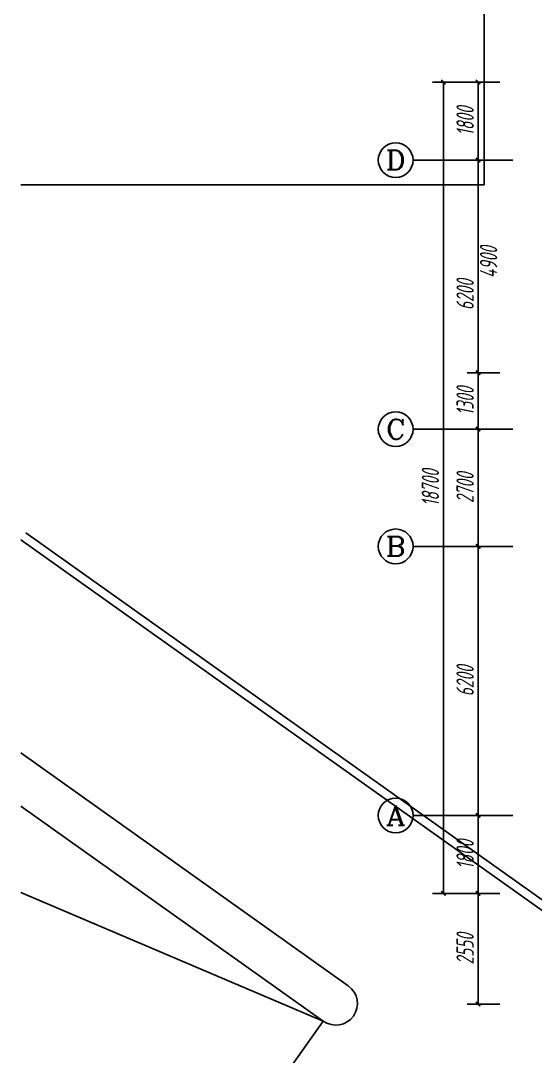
# Model space of a CAD drawing. Header units: millimetres. Extents: x 431368 to 504968, y -86454 to -30681.
# Drawn here: x 431368 to 443225, y -66919 to -43055 of the extents above; entities that cross this region are included whole.
import ezdxf
from ezdxf.enums import TextEntityAlignment as Align

# ---------------------------------------------------------------- set-up
doc = ezdxf.new("R2010")
doc.units = ezdxf.units.MM
doc.header["$LTSCALE"] = 1000
doc.header["$MEASUREMENT"] = 0
doc.layers.get('0').update_dxf_attribs({"linetype": 'CONTINUOUS'})
doc.layers.get('Defpoints').update_dxf_attribs({"linetype": 'CONTINUOUS'})
for name, color, linetype in [('AXIS', 3, 'CONTINUOUS'), ('AXIS_TEXT', 7, 'CONTINUOUS'), ('ROAD', 8, 'CONTINUOUS')]:
    doc.layers.add(name, color=color, linetype=linetype)
doc.styles.add('_TCH_AXIS', font='COMPLEX', dxfattribs={"bigfont": 'GBCBIG'})
doc.styles.add('FS-TEXT_T3', font='gbeitc.shx', dxfattribs={"width": 0.75, "bigfont": 'hztxt.shx'})
doc.dimstyles.new('_TCH_ARCH&&100', dxfattribs={"dimtxt": 400, "dimasz": 100, "dimexe": 250, "dimexo": 300, "dimgap": 100, "dimtad": 1, "dimdec": 0, "dimzin": 0, "dimdsep": 46, "dimtxsty": 'FS-TEXT_T3', "dimblk": 'ARCHTICK', "dimcen": 0.09, "dimclrt": 7, "dimazin": 2, "dimtfac": 1, "dimtdec": 0, "dimtix": 1, "dimtmove": 2, "dimatfit": 3, "dimfxl": 1, "dimtolj": 1, "dimtzin": 0, "dimarcsym": 0})

# ---------------------------------------------------------------- blocks, each defined once
blk = doc.blocks.new('_ArchTick')
at = {"color": 0, "linetype": 'ByBlock', "const_width": 0.4}
blk.add_lwpolyline([(-0.5, -0.5), (0.5, 0.5)], dxfattribs=at)
blk = doc.blocks.new('*D25')
at = {"layer": 'AXIS', "color": 0, "lineweight": -2, "transparency": 16777216}
for p, q in [((442409, -44468), (440858, -44468)), ((441108, -63168), (441108, -44468)), ((442409, -63168), (440858, -63168))]:
    blk.add_line(p, q, dxfattribs=at)
at = {"layer": 'Defpoints', "color": 0, "transparency": 16777216}
for p in [(441108, -44468), (442709, -44468), (442709, -63168)]:
    blk.add_point(p, dxfattribs=at)
at = {"layer": 'AXIS', "color": 0, "lineweight": -2, "transparency": 16777216, "xscale": 100, "yscale": 100, "zscale": 100}
for p, rotation in [((441108, -44468), 90), ((441108, -63168), 270)]:
    blk.add_blockref('_ArchTick', p, dxfattribs=dict(at, rotation=rotation))
at = {"layer": 'AXIS', "color": 7, "transparency": 16777216, "insert": (440808, -53818), "char_height": 400, "attachment_point": 5, "rotation": 90, "style": 'FS-TEXT_T3'}
blk.add_mtext('\\A1;18700', dxfattribs=at)
blk = doc.blocks.new('*D26')
at = {"layer": 'AXIS', "color": 0, "lineweight": -2, "transparency": 16777216}
for p, q in [((442409, -55168), (441658, -55168)), ((441908, -61368), (441908, -55168)), ((442409, -61368), (441658, -61368))]:
    blk.add_line(p, q, dxfattribs=at)
at = {"layer": 'Defpoints', "color": 0, "transparency": 16777216}
for p in [(441908, -55168), (442709, -55168), (442709, -61368)]:
    blk.add_point(p, dxfattribs=at)
at = {"layer": 'AXIS', "color": 0, "lineweight": -2, "transparency": 16777216, "xscale": 100, "yscale": 100, "zscale": 100}
for p, rotation in [((441908, -55168), 90), ((441908, -61368), 270)]:
    blk.add_blockref('_ArchTick', p, dxfattribs=dict(at, rotation=rotation))
at = {"layer": 'AXIS', "color": 7, "transparency": 16777216, "insert": (441608, -58268), "char_height": 400, "attachment_point": 5, "rotation": 90, "style": 'FS-TEXT_T3'}
blk.add_mtext('\\A1;6200', dxfattribs=at)
blk = doc.blocks.new('*D27')
at = {"layer": 'AXIS', "color": 0, "lineweight": -2, "transparency": 16777216}
for p, q in [((442409, -52468), (441658, -52468)), ((441908, -55168), (441908, -52468)), ((442409, -55168), (441658, -55168))]:
    blk.add_line(p, q, dxfattribs=at)
at = {"layer": 'Defpoints', "color": 0, "transparency": 16777216}
for p in [(441908, -52468), (442709, -52468), (442709, -55168)]:
    blk.add_point(p, dxfattribs=at)
at = {"layer": 'AXIS', "color": 0, "lineweight": -2, "transparency": 16777216, "xscale": 100, "yscale": 100, "zscale": 100}
for p, rotation in [((441908, -52468), 90), ((441908, -55168), 270)]:
    blk.add_blockref('_ArchTick', p, dxfattribs=dict(at, rotation=rotation))
at = {"layer": 'AXIS', "color": 7, "transparency": 16777216, "insert": (441608, -53818), "char_height": 400, "attachment_point": 5, "rotation": 90, "style": 'FS-TEXT_T3'}
blk.add_mtext('\\A1;2700', dxfattribs=at)
blk = doc.blocks.new('*D28')
at = {"layer": 'AXIS', "color": 0, "lineweight": -2, "transparency": 16777216}
for p, q in [((442409, -46268), (441658, -46268)), ((441908, -52468), (441908, -46268)), ((442409, -52468), (441658, -52468))]:
    blk.add_line(p, q, dxfattribs=at)
at = {"layer": 'Defpoints', "color": 0, "transparency": 16777216}
for p in [(441908, -46268), (442709, -46268), (442709, -52468)]:
    blk.add_point(p, dxfattribs=at)
at = {"layer": 'AXIS', "color": 0, "lineweight": -2, "transparency": 16777216, "xscale": 100, "yscale": 100, "zscale": 100}
for p, rotation in [((441908, -46268), 90), ((441908, -52468), 270)]:
    blk.add_blockref('_ArchTick', p, dxfattribs=dict(at, rotation=rotation))
at = {"layer": 'AXIS', "color": 7, "transparency": 16777216, "insert": (441608, -49368), "char_height": 400, "attachment_point": 5, "rotation": 90, "style": 'FS-TEXT_T3'}
blk.add_mtext('\\A1;6200', dxfattribs=at)
blk = doc.blocks.new('*D45')
at = {"layer": 'AXIS', "color": 0, "lineweight": -2, "transparency": 16777216}
for p, q in [((442409, -63168), (441658, -63168)), ((441908, -65718), (441908, -63168)), ((442409, -65718), (441658, -65718))]:
    blk.add_line(p, q, dxfattribs=at)
at = {"layer": 'Defpoints', "color": 0, "transparency": 16777216}
for p in [(441908, -63168), (442709, -63168), (442709, -65718)]:
    blk.add_point(p, dxfattribs=at)
at = {"layer": 'AXIS', "color": 0, "lineweight": -2, "transparency": 16777216, "xscale": 100, "yscale": 100, "zscale": 100}
for p, rotation in [((441908, -63168), 90), ((441908, -65718), 270)]:
    blk.add_blockref('_ArchTick', p, dxfattribs=dict(at, rotation=rotation))
at = {"layer": 'AXIS', "color": 7, "transparency": 16777216, "insert": (441608, -64443), "char_height": 400, "attachment_point": 5, "rotation": 90, "style": 'FS-TEXT_T3'}
blk.add_mtext('\\A1;2550', dxfattribs=at)
blk = doc.blocks.new('*D46')
at = {"layer": 'AXIS', "color": 0, "lineweight": -2, "transparency": 16777216}
for p, q in [((442409, -61368), (441658, -61368)), ((441908, -63168), (441908, -61368)), ((442409, -63168), (441658, -63168))]:
    blk.add_line(p, q, dxfattribs=at)
at = {"layer": 'Defpoints', "color": 0, "transparency": 16777216}
for p in [(441908, -61368), (442709, -61368), (442709, -63168)]:
    blk.add_point(p, dxfattribs=at)
at = {"layer": 'AXIS', "color": 0, "lineweight": -2, "transparency": 16777216, "xscale": 100, "yscale": 100, "zscale": 100}
for p, rotation in [((441908, -61368), 90), ((441908, -63168), 270)]:
    blk.add_blockref('_ArchTick', p, dxfattribs=dict(at, rotation=rotation))
at = {"layer": 'AXIS', "color": 7, "transparency": 16777216, "insert": (441608, -62268), "char_height": 400, "attachment_point": 5, "rotation": 90, "style": 'FS-TEXT_T3'}
blk.add_mtext('\\A1;1800', dxfattribs=at)
blk = doc.blocks.new('*D47')
at = {"layer": 'AXIS', "color": 0, "lineweight": -2, "transparency": 16777216}
for p, q in [((442409, -55168), (441658, -55168)), ((441908, -61368), (441908, -55168)), ((442409, -61368), (441658, -61368))]:
    blk.add_line(p, q, dxfattribs=at)
at = {"layer": 'Defpoints', "color": 0, "transparency": 16777216}
for p in [(441908, -55168), (442709, -55168), (442709, -61368)]:
    blk.add_point(p, dxfattribs=at)
at = {"layer": 'AXIS', "color": 0, "lineweight": -2, "transparency": 16777216, "xscale": 100, "yscale": 100, "zscale": 100}
for p, rotation in [((441908, -55168), 90), ((441908, -61368), 270)]:
    blk.add_blockref('_ArchTick', p, dxfattribs=dict(at, rotation=rotation))
at = {"layer": 'AXIS', "color": 7, "transparency": 16777216, "insert": (441608, -58268), "char_height": 400, "attachment_point": 5, "rotation": 90, "style": 'FS-TEXT_T3'}
blk.add_mtext('\\A1;6200', dxfattribs=at)
blk = doc.blocks.new('*D48')
at = {"layer": 'AXIS', "color": 0, "lineweight": -2, "transparency": 16777216}
for p, q in [((442409, -52468), (441658, -52468)), ((441908, -55168), (441908, -52468)), ((442409, -55168), (441658, -55168))]:
    blk.add_line(p, q, dxfattribs=at)
at = {"layer": 'Defpoints', "color": 0, "transparency": 16777216}
for p in [(441908, -52468), (442709, -52468), (442709, -55168)]:
    blk.add_point(p, dxfattribs=at)
at = {"layer": 'AXIS', "color": 0, "lineweight": -2, "transparency": 16777216, "xscale": 100, "yscale": 100, "zscale": 100}
for p, rotation in [((441908, -52468), 90), ((441908, -55168), 270)]:
    blk.add_blockref('_ArchTick', p, dxfattribs=dict(at, rotation=rotation))
at = {"layer": 'AXIS', "color": 7, "transparency": 16777216, "insert": (441608, -53818), "char_height": 400, "attachment_point": 5, "rotation": 90, "style": 'FS-TEXT_T3'}
blk.add_mtext('\\A1;2700', dxfattribs=at)
blk = doc.blocks.new('*D49')
at = {"layer": 'AXIS', "color": 0, "lineweight": -2, "transparency": 16777216}
for p, q in [((442409, -51168), (441658, -51168)), ((441908, -52468), (441908, -51168)), ((442409, -52468), (441658, -52468))]:
    blk.add_line(p, q, dxfattribs=at)
at = {"layer": 'Defpoints', "color": 0, "transparency": 16777216}
for p in [(441908, -51168), (442709, -51168), (442709, -52468)]:
    blk.add_point(p, dxfattribs=at)
at = {"layer": 'AXIS', "color": 0, "lineweight": -2, "transparency": 16777216, "xscale": 100, "yscale": 100, "zscale": 100}
for p, rotation in [((441908, -51168), 90), ((441908, -52468), 270)]:
    blk.add_blockref('_ArchTick', p, dxfattribs=dict(at, rotation=rotation))
at = {"layer": 'AXIS', "color": 7, "transparency": 16777216, "insert": (441608, -51818), "char_height": 400, "attachment_point": 5, "rotation": 90, "style": 'FS-TEXT_T3'}
blk.add_mtext('\\A1;1300', dxfattribs=at)
blk = doc.blocks.new('*D50')
at = {"layer": 'AXIS', "color": 0, "lineweight": -2, "transparency": 16777216}
for p, q in [((442409, -46268), (441658, -46268)), ((441908, -46268), (441908, -48180)), ((441908, -51168), (441908, -49055)), ((442409, -51168), (441658, -51168))]:
    blk.add_line(p, q, dxfattribs=at)
at = {"layer": 'Defpoints', "color": 0, "transparency": 16777216}
for p in [(441908, -46268), (442709, -46268), (442709, -51168)]:
    blk.add_point(p, dxfattribs=at)
at = {"layer": 'AXIS', "color": 0, "lineweight": -2, "transparency": 16777216, "xscale": 100, "yscale": 100, "zscale": 100}
for p, rotation in [((441908, -46268), 90), ((441908, -51168), 270)]:
    blk.add_blockref('_ArchTick', p, dxfattribs=dict(at, rotation=rotation))
at = {"layer": 'AXIS', "color": 7, "transparency": 16777216, "insert": (442149, -48618), "char_height": 400, "attachment_point": 5, "rotation": 90, "style": 'FS-TEXT_T3'}
blk.add_mtext('\\A1;4900', dxfattribs=at)
blk = doc.blocks.new('*D51')
at = {"layer": 'AXIS', "color": 0, "lineweight": -2, "transparency": 16777216}
for p, q in [((442409, -44468), (441658, -44468)), ((441908, -46268), (441908, -44468)), ((442409, -46268), (441658, -46268))]:
    blk.add_line(p, q, dxfattribs=at)
at = {"layer": 'Defpoints', "color": 0, "transparency": 16777216}
for p in [(441908, -44468), (442709, -44468), (442709, -46268)]:
    blk.add_point(p, dxfattribs=at)
at = {"layer": 'AXIS', "color": 0, "lineweight": -2, "transparency": 16777216, "xscale": 100, "yscale": 100, "zscale": 100}
for p, rotation in [((441908, -44468), 90), ((441908, -46268), 270)]:
    blk.add_blockref('_ArchTick', p, dxfattribs=dict(at, rotation=rotation))
at = {"layer": 'AXIS', "color": 7, "transparency": 16777216, "insert": (441608, -45368), "char_height": 400, "attachment_point": 5, "rotation": 90, "style": 'FS-TEXT_T3'}
blk.add_mtext('\\A1;1800', dxfattribs=at)

msp = doc.modelspace()

# ---------------------------------------------------------------- linework, layer by layer
at = {"layer": 'AXIS'}
for p, q in [((442708.9, -46267.9), (440407.7, -46267.9)), ((442708.9, -52467.9), (440407.7, -52467.9)), ((442708.9, -55167.9), (440407.7, -55167.9)), ((442708.9, -61367.9), (440407.7, -61367.9))]:
    msp.add_line(p, q, dxfattribs=at)
for centre in [(440007.7, -46267.9), (440007.7, -52467.9), (440007.7, -55167.9), (440007.7, -61367.9)]:
    msp.add_circle(centre, 400, dxfattribs=at)
at = {"layer": 'ROAD', "linetype": 'ByBlock'}
for p, q in [((459176.5, -74543.4), (431483.4, -54857.9)), ((459060.6, -74706.4), (431367.5, -55020.9)), ((438916.5, -65294.7), (431367.5, -59928.5)), ((438337.1, -66109.7), (431367.5, -61155.4)), ((434278.9, -71813.3), (438336.8, -66109.5))]:
    msp.add_line(p, q, dxfattribs=at)
for points in [[(431367.5, -31836.7), (442043.6, -31836.7), (442043.6, -46836.7), (431367.5, -46836.7)], [(431367.5, -63141.4), (438337.1, -66109.7)]]:
    msp.add_lwpolyline(points, dxfattribs=at)
msp.add_arc((438626.6, -65702.1), 500, 234.57057, 54.57057, dxfattribs=at)

# ---------------------------------------------------------------- texts
at = {"layer": 'AXIS_TEXT', "style": '_TCH_AXIS'}
for s, width, p, p2 in [('D', 1.235294, (439781.4, -46494.1), (440234, -46494.1)), ('C', 1.4, (439781.4, -52694.1), (440234, -52694.1)), ('B', 1.235294, (439781.4, -55394.1), (440234, -55394.1)), ('A', 1.166667, (439781.4, -61594.1), (440234, -61594.1))]:
    msp.add_text(s, height=452.5, dxfattribs=dict(at, width=width)).set_placement(p, p2, align=Align.FIT)

# ---------------------------------------------------------------- dimensions: what is measured, and where the dimension line sits
at = {"layer": 'AXIS'}
for p1, p2, distance, picture, middle in [((442708.9, -63167.9), (442708.9, -44467.9), 1601.1, '*D25', (440807.7, -53817.9)), ((442708.9, -46267.9), (442708.9, -44467.9), 801.1, '*D51', (441607.7, -45367.9)), ((442708.9, -52467.9), (442708.9, -46267.9), 801.1, '*D28', (441607.7, -49367.9)), ((442708.9, -52467.9), (442708.9, -51167.9), 801.1, '*D49', (441607.7, -51817.9)), ((442708.9, -55167.9), (442708.9, -52467.9), 801.1, '*D27', (441607.7, -53817.9)), ((442708.9, -55167.9), (442708.9, -52467.9), 801.1, '*D48', (441607.7, -53817.9)), ((442708.9, -61367.9), (442708.9, -55167.9), 801.1, '*D26', (441607.7, -58267.9)), ((442708.9, -61367.9), (442708.9, -55167.9), 801.1, '*D47', (441607.7, -58267.9)), ((442708.9, -63167.9), (442708.9, -61367.9), 801.1, '*D46', (441607.7, -62267.9)), ((442708.9, -65717.9), (442708.9, -63167.9), 801.1, '*D45', (441607.7, -64442.9))]:
    dim = msp.add_aligned_dim(p1=p1, p2=p2, distance=distance, dimstyle='_TCH_ARCH&&100', dxfattribs=at)
    dim.commit()
    dim.dimension.update_dxf_attribs({"geometry": picture, "text_midpoint": middle})
dim = msp.add_linear_dim(base=(441907.7, -46267.9), p1=(442708.9, -51167.9), p2=(442708.9, -46267.9), angle=90, dimstyle='_TCH_ARCH&&100', dxfattribs=at)
dim.commit()
dim.dimension.update_dxf_attribs({"geometry": '*D50', "text_midpoint": (442149.1, -48617.9), "dimtype": 129})

doc.saveas('drawing.dxf')
